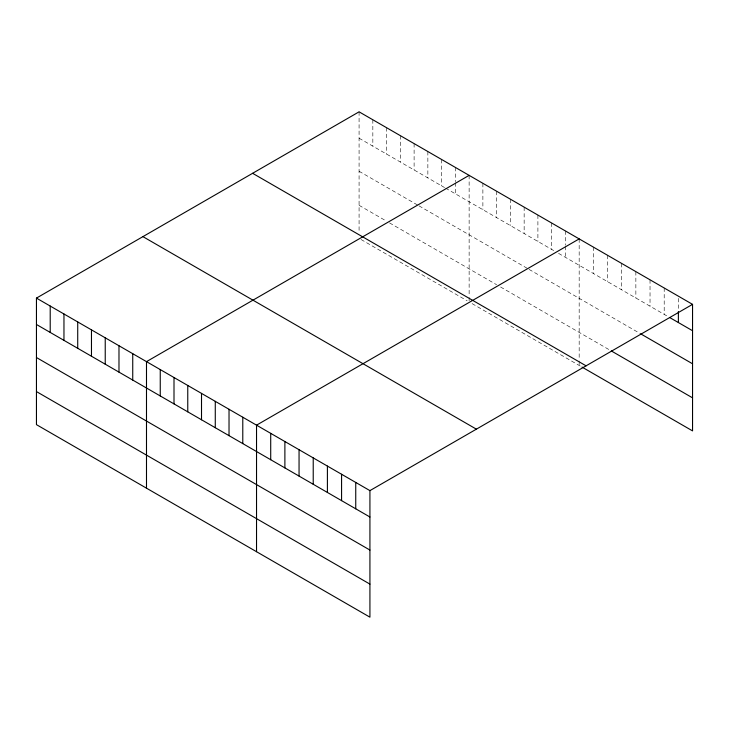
<?xml version="1.0" encoding="UTF-8"?>
<svg xmlns="http://www.w3.org/2000/svg" width="729" height="729" viewBox="0 0 729 729"><rect width="100%" height="100%" fill="white"/><g stroke="black" fill="none" stroke-linecap="round" stroke-linejoin="round"><path stroke-width="0.55" stroke-dasharray="3.65 2.73" d="M359.078 111.829L359.078 232.861M359.078 138.209L444.562 187.553M445.547 188.128L554.605 251.095M558.542 253.364L667.983 316.55M359.078 171.26L418.036 205.296M419.02 205.86L528.078 268.828M529.063 269.393L639.643 333.235M359.078 205.314L386.598 221.197M389.541 222.901L496.64 284.729M500.568 286.998L609.408 349.838M361.046 239.504L467.161 300.767M472.073 303.61L581.059 366.532M678.38 298.371L678.38 310.463M664.201 287.991L664.201 314.363M650.031 279.808L650.031 306.18M635.861 271.625L635.861 298.006M621.691 263.442L621.691 289.823M607.512 255.268L607.512 281.64M593.342 247.085L593.342 273.457M579.172 238.902L579.172 359.926M579.172 361.028L579.172 365.439M565.412 230.956L565.412 245.245M565.412 246.338L565.412 257.328M551.662 223.019L551.662 249.391M537.902 215.073L537.902 241.445M524.151 207.136L524.151 233.508M510.391 199.19L510.391 225.562M496.64 191.253L496.64 217.625M482.88 183.307L482.88 209.679M469.13 175.37L469.13 296.393M469.13 297.496L469.13 300.804M455.37 167.424L455.37 181.712M455.37 182.806L455.37 193.796M441.619 159.487L441.619 185.859M427.859 151.541L427.859 177.912M414.108 143.595L414.108 169.975M400.349 135.658L400.349 162.029M386.598 127.712L386.598 154.092M372.838 119.775L372.838 146.146"/><path stroke-width="1.09" d="M36.45 298.106L369.922 490.626L369.922 617.171L36.45 424.642L36.45 298.106L359.078 111.829L692.55 304.358L692.55 430.894L582.006 367.079M469.13 175.37L146.493 361.639L146.493 488.175M579.172 238.902L256.535 425.171L256.535 551.707M369.922 490.626L692.55 304.358M669.878 317.644L692.55 330.729M640.581 333.782L692.55 363.789M611.294 350.931L692.55 397.843M252.617 173.302L586.08 365.83M142.92 236.633L476.383 429.162M36.45 324.478L369.922 516.998M36.45 357.529L369.922 550.058M36.45 391.582L369.922 584.111M678.38 311.556L678.38 322.546M355.743 482.443L355.743 508.815M341.573 474.26L341.573 500.641M327.403 466.077L327.403 492.458M313.224 457.903L313.224 484.275M299.054 449.72L299.054 476.092M284.884 441.537L284.884 467.909M270.714 433.354L270.714 459.726M242.784 417.225L242.784 443.596M229.024 409.288L229.024 435.66M215.274 401.342L215.274 427.713M201.514 393.405L201.514 419.776M187.763 385.459L187.763 411.83M174.003 377.522L174.003 403.893M160.252 369.576L160.252 395.947M132.742 353.693L132.742 380.064M118.982 345.756L118.982 372.127M105.231 337.809L105.231 364.181M91.471 329.873L91.471 356.244M77.721 321.926L77.721 348.298M63.961 313.989L63.961 340.361M50.21 306.043L50.21 332.415"/></g></svg>
